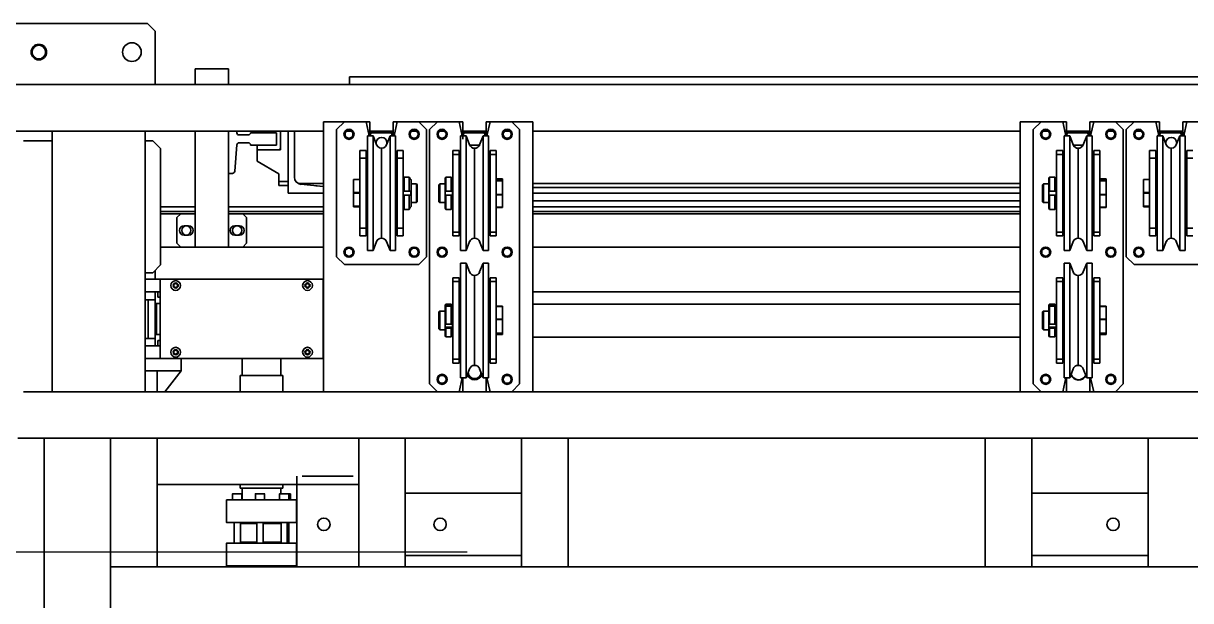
# Model space of a CAD drawing. Header units: millimetres. Extents: x 2509 to 128734, y 2492 to 91667.
# Drawn here: x 71930 to 73436, y 56944 to 57688 of the extents above; entities that cross this region are included whole.
import ezdxf

# ---------------------------------------------------------------- set-up
doc = ezdxf.new("R2010")
doc.units = ezdxf.units.MM
doc.linetypes.add('CENTER', pattern=[50.8, 31.75, -6.35, 6.35, -6.35])
for name, color, linetype in [('7标注层', 4, 'Continuous'), ('SSH_搬运系统', 7, 'Continuous'), ('SSH_货架系统', 7, 'Continuous')]:
    doc.layers.add(name, color=color, linetype=linetype)

# ---------------------------------------------------------------- blocks, each defined once
blk = doc.blocks.new('SSH-提升机')
at = {"layer": 'SSH_搬运系统', "lineweight": 35}
for p, q in [((775734.8, 266277.2), (775734.8, 265987.2)), ((775813.8, 264144.2), (775813.8, 266207.2)), ((775813.8, 264144.2), (775813.8, 266207.2)), ((775873.8, 266207.2), (775873.8, 265760.2)), ((775873.8, 266147.2), (775873.8, 266110.2)), ((775886.3, 266110.2), (775886.3, 266147.2)), ((776209.8, 266110.2), (776209.8, 266147.2)), ((776269.8, 266154.2), (776269.8, 264204.2)), ((776269.8, 266147.2), (776269.8, 264204.2)), ((777863.7, 266120.2), (776269.8, 266120.2)), ((776269.8, 266120.2), (777863.7, 266120.2)), ((775873.8, 266110.2), (776209.8, 266110.2)), ((775873.8, 266101.8), (775873.8, 266110.2)), ((775873.8, 266110.2), (776209.8, 266110.2)), ((775873.8, 266101.8), (775873.8, 265998.6)), ((776209.8, 266110.2), (776209.8, 266101.8)), ((776209.8, 266101.8), (776209.8, 265998.6)), ((776269.8, 266034.7), (776435.8, 266034.7)), ((776495.8, 266034.7), (776435.8, 266034.7)), ((776435.8, 266034.7), (776435.8, 264316.7)), ((775873.8, 265990.2), (775873.8, 265998.6)), ((776209.8, 265998.6), (776209.8, 265990.2)), ((775744.8, 265977.2), (775734.8, 265987.2)), ((775813.8, 265977.2), (775744.8, 265977.2)), ((776209.8, 265990.2), (775873.8, 265990.2)), ((776209.8, 265990.2), (775873.8, 265990.2)), ((775873.8, 265990.2), (775873.8, 265760.2)), ((775886.3, 265980.2), (775886.3, 265990.2)), ((775886.3, 265980.2), (775896.3, 265970.2)), ((776046.3, 265970.2), (776056.3, 265980.2)), ((776064.8, 265977.2), (776053.3, 265977.2)), ((776056.3, 265980.2), (776056.3, 265990.2)), ((776064.8, 265990.2), (776064.8, 265970.7)), ((776080.8, 265990.2), (776080.8, 265970.7)), ((776091.3, 265977.2), (776080.8, 265977.2)), ((776091.3, 265986.2), (776091.3, 265990.2)), ((776091.3, 265986.2), (776091.3, 265977.2)), ((776141.3, 265986.2), (776091.3, 265986.2)), ((776091.3, 265977.2), (776141.3, 265977.2)), ((776095.8, 265975.4), (776095.8, 265976.9)), ((776095.8, 265976.9), (776135.8, 265976.9)), ((776095.8, 265975.4), (776095.8, 265976.9)), ((776095.8, 265976.9), (776135.8, 265976.9)), ((776135.8, 265975.4), (776135.8, 265976.9)), ((776135.8, 265975.4), (776135.8, 265976.9)), ((776141.3, 265986.2), (776141.3, 265990.2)), ((776141.3, 265986.2), (776141.3, 265977.2)), ((776150.8, 265977.2), (776141.3, 265977.2)), ((776150.8, 265970.7), (776150.8, 265990.2)), ((776166.8, 265990.2), (776166.8, 265970.7)), ((776182.8, 265990.2), (776182.8, 265943.7)), ((776209.8, 265760.2), (776209.8, 265990.2)), ((776046.3, 265970.2), (775896.3, 265970.2)), ((775971.3, 265925.7), (775971.3, 265970.2)), ((775977.3, 265925.7), (775977.3, 265970.2)), ((775980.3, 265970.2), (775980.3, 265944.2)), ((776023.3, 265970.2), (776023.3, 265944.2)), ((776064.8, 265760.7), (776064.8, 265970.7)), ((776064.8, 265970.7), (776166.8, 265970.7)), ((776087.8, 265973.7), (776080.8, 265973.7)), ((776087.8, 265973.7), (776087.8, 265970.7)), ((776135.8, 265975.4), (776095.8, 265975.4)), ((776135.8, 265975.4), (776095.8, 265975.4)), ((776095.8, 265975.4), (776095.8, 265970.7)), ((776095.8, 265975.4), (776095.8, 265970.7)), ((776135.8, 265975.4), (776135.8, 265970.7)), ((776135.8, 265975.4), (776135.8, 265970.7)), ((776150.8, 265973.7), (776143.8, 265973.7)), ((776143.8, 265970.7), (776143.8, 265973.7)), ((776166.8, 265970.7), (776166.8, 265760.7)), ((776209.8, 265974.7), (776182.8, 265974.7)), ((776209.8, 265974.7), (776182.8, 265974.7)), ((776182.8, 265943.7), (776209.8, 265964.6)), ((776435.8, 265974.7), (776269.8, 265974.7)), ((776269.8, 265974.7), (776279.8, 265974.7)), ((776279.8, 265974.7), (776318.8, 265974.7)), ((776318.8, 265974.7), (776329.3, 265974.7)), ((776329.3, 265974.7), (776329.3, 265714.7)), ((776329.3, 265974.7), (776329.3, 265794.7)), ((776435.8, 265974.7), (776329.3, 265974.7)), ((775985.3, 265949.2), (775980.3, 265944.2)), ((775985.3, 265949.2), (776018.3, 265949.2)), ((776023.3, 265944.2), (776018.3, 265949.2)), ((775980.3, 265925.7), (775980.3, 265944.2)), ((775995.8, 265934), (775995.8, 265940)), ((776007.8, 265940), (776007.8, 265934)), ((776023.3, 265944.2), (776023.3, 265925.7)), ((776166.8, 265943.7), (776182.8, 265943.7)), ((775813.8, 265925.7), (775793.3, 265925.7)), ((775793.3, 265882.7), (775793.3, 265925.7)), ((776023.3, 265925.7), (775873.8, 265925.7)), ((776023.3, 265882.7), (776023.3, 265925.7)), ((775813.8, 265882.7), (775793.3, 265882.7)), ((775928.2, 265882.7), (775873.8, 265882.7)), ((775873.8, 265872.1), (775876, 265871.9)), ((775891.5, 265871.9), (775925.5, 265874.6)), ((776023.3, 265882.7), (775928.2, 265882.7)), ((775928.2, 265877.6), (775928.2, 265882.7)), ((775971.3, 265760.2), (775971.3, 265882.7)), ((775977.3, 265760.2), (775977.3, 265882.7)), ((775980.3, 265864.2), (775980.3, 265882.7)), ((775995.8, 265868.5), (775995.8, 265874.5)), ((776007.8, 265874.5), (776007.8, 265868.5)), ((776023.3, 265882.7), (776023.3, 265864.2)), ((776341.3, 265868.7), (776341.3, 265877.1)), ((776349.1, 265877.3), (776341.5, 265877.3)), ((776349.3, 265884.8), (776349.3, 265864.5)), ((776378.3, 265885.1), (776349.6, 265885.1)), ((776378.6, 265864.5), (776378.6, 265884.8)), ((776404.9, 265875.3), (776378.6, 265875.3)), ((776404.9, 265884.8), (776404.9, 265864.5)), ((776434, 265885.1), (776405.2, 265885.1)), ((776434.3, 265864.5), (776434.3, 265884.8)), ((775878.7, 265856.1), (775876.7, 265854.1)), ((775878.7, 265868.9), (775878.7, 265856.1)), ((775888.7, 265856.1), (775888.7, 265868.9)), ((775890.7, 265854.1), (775888.7, 265856.1)), ((775980.3, 265864.2), (775985.3, 265859.2)), ((775980.3, 265864.2), (775980.3, 265760.2)), ((776018.3, 265859.2), (775985.3, 265859.2)), ((776018.3, 265859.2), (776023.3, 265864.2)), ((776023.3, 265864.2), (776023.3, 265760.2)), ((776187.8, 265865.1), (776166.8, 265865.1)), ((776209.8, 265867.6), (776188.8, 265867.6)), ((776188.8, 265812.6), (776188.8, 265867.6)), ((776334.3, 265867.6), (776329.3, 265867.6)), ((776334.3, 265812.6), (776334.3, 265867.6)), ((776349.3, 265865.1), (776335.3, 265865.1)), ((776341.3, 265868.7), (776341.3, 265865.5)), ((776341.3, 265865.1), (776341.3, 265865.5)), ((776341.5, 265865.3), (776349.1, 265865.3)), ((776349.3, 265795.4), (776349.3, 265864.5)), ((776378.6, 265867.3), (776404.9, 265867.3)), ((776378.6, 265864.5), (776378.6, 265795.4)), ((776379.9, 265867.3), (776379.9, 265855.7)), ((776403.6, 265867.3), (776403.6, 265855.7)), ((776404.9, 265795.4), (776404.9, 265864.5)), ((776435.8, 265865.1), (776434.3, 265865.1)), ((776434.3, 265864.5), (776434.3, 265795.4)), ((775875.8, 265845.7), (775873.8, 265845.7)), ((775876.7, 265854.1), (775875.8, 265854.1)), ((775875.8, 265854.1), (775875.8, 265820.7)), ((775891.7, 265854.1), (775890.7, 265854.1)), ((775891.7, 265820.7), (775891.7, 265854.1)), ((775897.7, 265845.7), (775891.7, 265845.7)), ((775897.7, 265817.7), (775897.7, 265845.7)), ((775912.6, 265845.7), (775897.7, 265845.7)), ((775897.7, 265845.7), (775897.7, 265815.7)), ((775912.6, 265845.7), (775928.8, 265817.7)), ((776341.3, 265836.2), (776341.3, 265847.8)), ((776349.1, 265848), (776341.5, 265848)), ((776404.9, 265846), (776378.6, 265846)), ((776379.9, 265846), (776379.9, 265855.7)), ((776403.6, 265846), (776403.6, 265855.7)), ((776341.3, 265836.2), (776341.3, 265836.2)), ((776341.5, 265836), (776349.1, 265836)), ((776378.6, 265838), (776404.9, 265838)), ((776379.9, 265814.8), (776379.9, 265838)), ((776403.6, 265814.8), (776403.6, 265838)), ((775873.8, 265815.7), (775895.7, 265815.7)), ((775897.7, 265815.7), (775873.8, 265815.7)), ((775875.8, 265820.7), (775891.7, 265820.7)), ((775895.7, 265815.7), (775897.7, 265817.7)), ((775928.8, 265817.7), (775938.8, 265817.7)), ((775938.8, 265817.7), (775943.8, 265817.7)), ((775938.8, 265805.7), (775938.8, 265817.7)), ((775943.8, 265817.7), (775943.8, 265805.7)), ((776166.8, 265815.1), (776187.8, 265815.1)), ((776188.8, 265812.6), (776209.8, 265812.6)), ((776329.3, 265812.6), (776334.3, 265812.6)), ((776335.3, 265815.1), (776341.3, 265815.1)), ((776341.3, 265816.6), (776341.3, 265813.9)), ((776341.3, 265805), (776341.3, 265813.9)), ((776349.1, 265816.8), (776341.5, 265816.8)), ((776404.9, 265814.8), (776378.6, 265814.8)), ((776434.3, 265815.1), (776435.8, 265815.1)), ((775938.8, 265805.7), (775873.8, 265805.7)), ((775873.8, 265805.7), (775953.8, 265805.7)), ((775932.9, 265797.7), (775873.8, 265797.7)), ((775953.8, 265805.7), (775953.8, 265760.2)), ((776341.3, 265805), (776341.3, 265803)), ((776341.5, 265804.8), (776349.1, 265804.8)), ((776341.5, 265802.8), (776349.1, 265802.8)), ((776378.6, 265806.8), (776404.9, 265806.8)), ((776378.6, 265804.8), (776404.9, 265804.8)), ((775941.4, 265792.3), (775941.4, 265760.2)), ((775945.2, 265760.2), (775942.3, 265789.2)), ((776318.8, 265794.7), (776435.8, 265794.7)), ((776318.8, 265794.7), (776435.8, 265794.7)), ((776318.8, 265787.7), (776318.8, 265721.7)), ((776349.6, 265795.1), (776378.3, 265795.1)), ((776405.2, 265795.1), (776434, 265795.1)), ((775945.2, 265760.2), (775944.2, 265769.8)), ((776209.8, 265760.2), (775861.8, 265760.2)), ((775861.8, 265760.2), (775861.8, 265733.2)), ((776166.8, 265760.7), (776064.8, 265760.7)), ((776064.8, 265760.2), (776064.8, 265760.7)), ((776080.8, 265760.7), (776080.8, 265760.2)), ((776209.8, 265613.2), (776209.8, 265760.2)), ((775871.8, 265743.2), (775861.8, 265733.2)), ((776035.8, 265743.2), (775871.8, 265743.2)), ((776045.8, 265733.2), (776035.8, 265743.2)), ((775813.8, 265726.7), (775803.8, 265726.7)), ((775803.8, 265726.7), (775803.8, 264626.7)), ((775861.8, 265733.2), (775861.8, 265705.2)), ((775873.8, 265724), (775873.8, 265730.5)), ((775873.8, 265730.4), (775873.8, 265724)), ((775936, 265721.2), (775936.3, 265721.2)), ((775936, 265713.2), (775936, 265721.2)), ((775952.8, 265721.2), (775936.3, 265721.2)), ((775936.3, 265721.2), (775936.3, 265713.2)), ((775952.8, 265721.2), (775953.6, 265721.2)), ((775952.8, 265713.2), (775952.8, 265721.2)), ((775970.6, 265721.2), (775953.6, 265721.2)), ((775953.6, 265721.2), (775953.6, 265713.2)), ((775970.6, 265721.2), (775971, 265721.2)), ((775970.6, 265713.2), (775970.6, 265721.2)), ((775971.5, 265721.2), (775971, 265721.2)), ((775971, 265721.2), (775971, 265713.2)), ((775971.5, 265713.2), (775971.5, 265721.2)), ((776045.8, 265637.2), (776045.8, 265733.2)), ((775908.8, 265713.2), (775898.8, 265713.2)), ((775898.8, 265705.2), (775898.8, 265713.2)), ((775998.8, 265713.2), (775908.8, 265713.2)), ((775908.8, 265713.2), (775908.8, 265705.2)), ((776008.8, 265713.2), (775998.8, 265713.2)), ((775998.8, 265713.2), (775998.8, 265705.2)), ((776008.8, 265705.2), (776008.8, 265713.2)), ((776269.8, 265714.7), (776435.8, 265714.7)), ((776279.8, 265714.7), (776269.8, 265714.7)), ((776279.8, 265714.7), (776318.8, 265714.7)), ((776435.8, 265714.7), (776318.8, 265714.7)), ((776329.3, 265714.7), (776318.8, 265714.7)), ((776318.8, 265714.7), (776435.8, 265714.7)), ((775861.8, 265705.2), (775879.8, 265701.3)), ((775861.8, 265705.2), (775861.8, 265700.2)), ((775879.8, 265700.2), (775861.8, 265700.2)), ((775873.8, 265700.2), (775873.8, 265670.2)), ((775873.8, 265700.2), (775873.8, 265670.2)), ((775875.8, 265700.2), (775875.8, 265698.4)), ((775875.8, 265673), (775875.8, 265698.4)), ((775879.8, 265703.2), (775879.8, 265696.2)), ((776027.8, 265703.2), (775879.8, 265703.2)), ((775879.8, 265696.2), (775891.3, 265691.7)), ((775879.8, 265696.2), (776027.8, 265696.2)), ((775908.8, 265705.2), (775898.8, 265705.2)), ((775998.8, 265705.2), (775908.8, 265705.2)), ((775938.8, 265705.2), (775938.8, 265703.2)), ((776008.8, 265705.2), (775998.8, 265705.2)), ((776016.2, 265691.7), (776027.8, 265696.2)), ((776027.8, 265696.2), (776027.8, 265703.2)), ((775891.3, 265678.7), (775879.8, 265674.2)), ((775895.9, 265685.2), (776011.4, 265685.2)), ((776027.8, 265674.2), (776016.2, 265678.7)), ((775861.8, 265670.2), (775879.8, 265670.2)), ((775861.8, 265670.2), (775861.8, 265665.2)), ((775879.8, 265669.1), (775861.8, 265665.2)), ((775861.8, 265665.2), (775861.8, 265637.2)), ((775875.8, 265673), (775875.8, 265670.2)), ((775879.8, 265674.2), (775879.8, 265667.2)), ((776027.8, 265674.2), (775879.8, 265674.2)), ((775879.8, 265667.2), (776027.8, 265667.2)), ((775908.8, 265665.2), (775898.8, 265665.2)), ((775898.8, 265657.2), (775898.8, 265665.2)), ((775998.8, 265665.2), (775908.8, 265665.2)), ((775908.8, 265665.2), (775908.8, 265657.2)), ((775938.8, 265667.2), (775938.8, 265666.2)), ((775938.8, 265666.2), (775939.8, 265665.2)), ((775967.8, 265665.2), (775968.8, 265666.2)), ((775968.8, 265666.2), (775968.8, 265667.2)), ((775998.8, 265665.2), (775998.8, 265657.2)), ((776008.8, 265665.2), (775998.8, 265665.2)), ((776008.8, 265657.2), (776008.8, 265665.2)), ((776027.8, 265667.2), (776027.8, 265674.2)), ((775873.8, 265640), (775873.8, 265646.5)), ((775873.8, 265646.4), (775873.8, 265640)), ((775908.8, 265657.2), (775898.8, 265657.2)), ((775998.8, 265657.2), (775908.8, 265657.2)), ((775932.9, 265656.2), (775951.1, 265656.2)), ((775932.9, 265656.2), (775932.9, 265649.5)), ((775951.1, 265649.5), (775932.9, 265649.5)), ((775936, 265647.8), (775936, 265647.6)), ((775936, 265647.6), (775936.8, 265647.2)), ((775936.8, 265647.2), (775970.8, 265647.2)), ((775941.8, 265647.2), (775941.8, 265640.2)), ((775951.1, 265657.2), (775951.1, 265656.2)), ((775951.1, 265649.5), (775951.1, 265656.2)), ((775951.1, 265649.5), (775951.1, 265647.8)), ((775956.4, 265657.2), (775956.4, 265656.2)), ((775956.4, 265656.2), (775974.6, 265656.2)), ((775956.4, 265656.2), (775956.4, 265649.5)), ((775974.6, 265649.5), (775956.4, 265649.5)), ((775956.4, 265649.5), (775956.4, 265647.8)), ((775965.8, 265640.2), (775965.8, 265647.2)), ((775970.8, 265647.2), (775971.5, 265647.6)), ((775971.5, 265647.6), (775971.5, 265647.8)), ((775974.6, 265649.5), (775974.6, 265656.2)), ((776008.8, 265657.2), (775998.8, 265657.2)), ((776435.8, 265654.7), (776269.8, 265654.7)), ((776340.8, 265654.7), (776269.8, 265654.7)), ((776340.8, 265654.7), (776347.8, 265654.7)), ((776340.8, 265654.7), (776340.8, 265504.7)), ((776413.8, 265654.7), (776347.8, 265654.7)), ((776420.8, 265654.7), (776413.8, 265654.7)), ((776420.8, 265654.7), (776420.8, 265504.7)), ((776435.8, 265654.7), (776420.8, 265654.7)), ((776420.8, 265654.7), (776420.8, 265504.7)), ((775861.8, 265637.2), (775871.8, 265627.2)), ((775861.8, 265637.2), (775861.8, 265613.2)), ((775941.8, 265640.2), (775942.8, 265639.2)), ((775943.2, 265640.2), (775941.8, 265640.2)), ((775942.8, 265639.2), (775964.8, 265639.2)), ((775965.8, 265640.2), (775943.2, 265640.2)), ((775964.8, 265639.2), (775965.8, 265640.2)), ((776035.8, 265627.2), (776045.8, 265637.2)), ((775861.8, 265613.2), (775871.8, 265623.2)), ((775871.8, 265627.2), (776035.8, 265627.2)), ((775871.8, 265623.2), (776199.8, 265623.2)), ((776199.8, 265623.2), (776209.8, 265613.2)), ((775861.8, 265585.2), (775861.8, 265613.2)), ((775873.8, 265604), (775873.8, 265610.5)), ((775873.8, 265610.4), (775873.8, 265604)), ((775932.9, 265602.2), (775932.9, 265595.5)), ((775932.9, 265602.2), (775951.1, 265602.2)), ((775933.9, 265603.2), (775951.1, 265603.2)), ((775942.8, 265611.2), (775941.8, 265610.2)), ((775941.8, 265610.2), (775941.8, 265603.2)), ((775941.8, 265610.2), (775964.7, 265610.2)), ((775964.8, 265611.2), (775942.8, 265611.2)), ((775951.1, 265603.2), (775956.4, 265603.2)), ((775951.1, 265603.2), (775951.1, 265602.2)), ((775951.1, 265595.5), (775951.1, 265602.2)), ((775956.4, 265603.2), (775973.6, 265603.2)), ((775956.4, 265603.2), (775956.4, 265602.2)), ((775956.4, 265602.2), (775956.4, 265595.5)), ((775956.4, 265602.2), (775974.6, 265602.2)), ((775964.7, 265610.2), (775965.8, 265610.2)), ((775965.8, 265610.2), (775964.8, 265611.2)), ((775965.8, 265603.2), (775965.8, 265610.2)), ((775974.6, 265595.5), (775974.6, 265602.2)), ((776097.8, 265603.2), (776096.8, 265602.2)), ((776096.8, 265602.2), (776096.8, 265595.5)), ((776097.4, 265602.2), (776096.8, 265602.2)), ((776097.4, 265595.5), (776097.4, 265602.2)), ((776098.3, 265603.2), (776097.8, 265603.2)), ((776098.3, 265603.2), (776100.2, 265603.2)), ((776099.3, 265602.2), (776122.8, 265602.2)), ((776099.3, 265602.2), (776099.3, 265595.5)), ((776100.2, 265603.2), (776122.4, 265603.2)), ((776106.8, 265611.2), (776105.8, 265610.2)), ((776105.8, 265610.2), (776105.8, 265603.2)), ((776129.8, 265610.2), (776105.8, 265610.2)), ((776106.8, 265611.2), (776117, 265611.2)), ((776117, 265611.2), (776128.8, 265611.2)), ((776122.4, 265603.2), (776126.6, 265603.2)), ((776122.8, 265595.5), (776122.8, 265602.2)), ((776126.6, 265603.2), (776127.4, 265603.2)), ((776126.6, 265593.8), (776126.6, 265603.2)), ((776127.4, 265603.2), (776137.8, 265603.2)), ((776127.7, 265602.2), (776127.7, 265595.5)), ((776127.7, 265602.2), (776138.8, 265602.2)), ((776129.8, 265610.2), (776128.8, 265611.2)), ((776129.8, 265603.2), (776129.8, 265610.2)), ((776138.8, 265602.2), (776137.8, 265603.2)), ((776138.8, 265595.5), (776138.8, 265602.2)), ((776209.8, 265613.2), (776209.8, 265585.2)), ((775861.8, 265585.2), (775861.8, 265580.2)), ((775861.8, 265585.2), (775879.8, 265581.2)), ((775903.8, 265593.2), (775898.8, 265593.2)), ((775898.8, 265585.2), (775898.8, 265593.2)), ((775903.8, 265585.2), (775898.8, 265585.2)), ((776003.8, 265593.2), (775903.8, 265593.2)), ((775903.8, 265593.2), (775903.8, 265585.2)), ((776003.8, 265585.2), (775903.8, 265585.2)), ((775951.1, 265595.5), (775932.9, 265595.5)), ((775936, 265593.8), (775936, 265593.6)), ((775936, 265593.6), (775936.8, 265593.2)), ((775939.8, 265585.2), (775938.8, 265584.2)), ((775951.1, 265595.5), (775951.1, 265593.8)), ((775974.6, 265595.5), (775956.4, 265595.5)), ((775956.4, 265595.5), (775956.4, 265593.8)), ((775968.8, 265584.2), (775967.8, 265585.2)), ((775970.8, 265593.2), (775971.5, 265593.6)), ((775971.5, 265593.6), (775971.5, 265593.8)), ((776003.8, 265585.2), (776003.8, 265593.2)), ((776008.8, 265593.2), (776003.8, 265593.2)), ((776008.8, 265585.2), (776003.8, 265585.2)), ((776008.8, 265585.2), (776008.8, 265593.2)), ((776067.8, 265593.2), (776062.8, 265593.2)), ((776062.8, 265585.2), (776062.8, 265593.2)), ((776067.8, 265585.2), (776062.8, 265585.2)), ((776167.8, 265593.2), (776067.8, 265593.2)), ((776067.8, 265593.2), (776067.8, 265585.2)), ((776167.8, 265585.2), (776067.8, 265585.2)), ((776096.8, 265595.5), (776100.8, 265593.2)), ((776096.8, 265595.5), (776097.4, 265595.5)), ((776122.8, 265595.5), (776099.3, 265595.5)), ((776100.3, 265593.8), (776100.3, 265594.9)), ((776103.8, 265585.2), (776102.8, 265584.2)), ((776138.8, 265595.5), (776127.7, 265595.5)), ((776132.8, 265584.2), (776131.8, 265585.2)), ((776134.8, 265593.2), (776138.8, 265595.5)), ((776172.8, 265593.2), (776167.8, 265593.2)), ((776167.8, 265585.2), (776167.8, 265593.2)), ((776172.8, 265585.2), (776167.8, 265585.2)), ((776172.8, 265585.2), (776172.8, 265593.2)), ((776209.8, 265585.2), (776191.8, 265581.2)), ((776209.8, 265580.2), (776209.8, 265585.2)), ((775883.9, 265580.2), (775861.8, 265580.2)), ((775873.8, 265580.2), (775873.8, 265550.2)), ((775873.8, 265580.2), (775873.8, 265550.2)), ((775875.8, 265580.2), (775875.8, 265578.4)), ((775875.8, 265553), (775875.8, 265578.4)), ((775879.8, 265583.2), (775879.8, 265576.2)), ((775879.8, 265583.2), (775999.2, 265583.2)), ((775879.8, 265576.2), (775891.3, 265571.7)), ((775999.2, 265576.2), (775879.8, 265576.2)), ((775891.8, 265571.5), (775891.8, 265558.9)), ((775968.8, 265584.2), (775938.8, 265584.2)), ((775968.8, 265583.2), (775968.8, 265584.2)), ((775983.7, 265583.2), (775983.8, 265583.2)), ((775999.2, 265583.2), (776027.8, 265583.2)), ((776027.8, 265576.2), (775999.2, 265576.2)), ((776016.2, 265571.7), (776027.8, 265576.2)), ((776027.8, 265576.2), (776027.8, 265583.2)), ((776043.8, 265583.2), (776043.8, 265576.2)), ((776043.8, 265583.2), (776180.8, 265583.2)), ((776043.8, 265576.2), (776055.3, 265571.7)), ((776180.8, 265576.2), (776043.8, 265576.2)), ((776102.8, 265584.2), (776102.8, 265583.2)), ((776102.8, 265584.2), (776116.7, 265584.2)), ((776116.7, 265584.2), (776132.8, 265584.2)), ((776132.8, 265583.2), (776132.8, 265584.2)), ((776180.2, 265571.7), (776191.8, 265576.2)), ((776180.8, 265583.2), (776191.8, 265583.2)), ((776191.8, 265576.2), (776180.8, 265576.2)), ((776191.8, 265576.2), (776191.8, 265583.2)), ((776209.8, 265580.2), (776191.8, 265580.2)), ((776209.8, 265550.2), (776209.8, 265580.2)), ((775891.3, 265558.7), (775879.8, 265554.2)), ((775896.1, 265565.2), (775895.8, 265565.2)), ((776011.4, 265565.2), (775896.1, 265565.2)), ((776027.8, 265554.2), (776016.2, 265558.7)), ((776055.3, 265558.7), (776043.8, 265554.2)), ((776060.1, 265565.2), (776059.8, 265565.2)), ((776175.4, 265565.2), (776060.1, 265565.2)), ((776191.8, 265554.2), (776180.2, 265558.7)), ((775861.8, 265550.2), (775879.8, 265550.2)), ((775861.8, 265550.2), (775861.8, 265545.2)), ((775879.8, 265549.3), (775861.8, 265545.2)), ((775861.8, 265517.2), (775861.8, 265545.2)), ((775875.8, 265553), (775875.8, 265550.2)), ((775879.8, 265554.2), (775879.8, 265547.2)), ((775879.8, 265554.2), (775999.2, 265554.2)), ((775999.2, 265547.2), (775879.8, 265547.2)), ((775903.8, 265545.2), (775898.8, 265545.2)), ((775898.8, 265545.2), (775898.8, 265537.2)), ((776003.8, 265545.2), (775903.8, 265545.2)), ((775903.8, 265537.2), (775903.8, 265545.2)), ((775938.8, 265547.2), (775938.8, 265545.2)), ((775968.8, 265545.2), (775968.8, 265547.2)), ((775999.2, 265554.2), (776027.8, 265554.2)), ((776027.8, 265547.2), (775999.2, 265547.2)), ((776008.8, 265545.2), (776003.8, 265545.2)), ((776003.8, 265537.2), (776003.8, 265545.2)), ((776008.8, 265537.2), (776008.8, 265545.2)), ((776027.8, 265547.2), (776027.8, 265554.2)), ((776043.8, 265554.2), (776043.8, 265547.2)), ((776043.8, 265554.2), (776180.8, 265554.2)), ((776180.8, 265547.2), (776043.8, 265547.2)), ((776067.8, 265545.2), (776062.8, 265545.2)), ((776062.8, 265537.2), (776062.8, 265545.2)), ((776167.8, 265545.2), (776067.8, 265545.2)), ((776067.8, 265545.2), (776067.8, 265537.2)), ((776102.8, 265547.2), (776102.8, 265545.2)), ((776132.8, 265545.2), (776132.8, 265547.2)), ((776172.8, 265545.2), (776167.8, 265545.2)), ((776167.8, 265537.2), (776167.8, 265545.2)), ((776172.8, 265545.2), (776172.8, 265537.2)), ((776180.8, 265554.2), (776191.8, 265554.2)), ((776191.8, 265547.2), (776180.8, 265547.2)), ((776191.8, 265547.2), (776191.8, 265554.2)), ((776191.8, 265550.2), (776209.8, 265550.2)), ((776191.8, 265549.3), (776209.8, 265545.2)), ((776209.8, 265545.2), (776209.8, 265550.2)), ((776209.8, 265545.2), (776209.8, 265517.2)), ((775873.8, 265526.5), (775873.8, 265519.9)), ((775873.8, 265526.5), (775873.8, 265520)), ((775903.8, 265537.2), (775898.8, 265537.2)), ((776003.8, 265537.2), (775903.8, 265537.2)), ((775935.4, 265537.2), (775935.4, 265529.2)), ((775935.4, 265529.2), (775937.2, 265529.2)), ((775937.2, 265529.2), (775937.2, 265537.2)), ((775937.7, 265529.2), (775937.2, 265529.2)), ((775937.7, 265537.2), (775937.7, 265529.2)), ((775937.7, 265529.2), (775955.3, 265529.2)), ((775955.3, 265529.2), (775955.3, 265537.2)), ((775956, 265529.2), (775955.3, 265529.2)), ((775956, 265537.2), (775956, 265529.2)), ((775956, 265529.2), (775971.8, 265529.2)), ((775971.8, 265529.2), (775971.8, 265537.2)), ((775972.1, 265529.2), (775971.8, 265529.2)), ((775972.1, 265537.2), (775972.1, 265529.2)), ((776008.8, 265537.2), (776003.8, 265537.2)), ((776067.8, 265537.2), (776062.8, 265537.2)), ((776167.8, 265537.2), (776067.8, 265537.2)), ((776099.6, 265529.2), (776099.6, 265537.2)), ((776100, 265529.2), (776099.6, 265529.2)), ((776100, 265537.2), (776100, 265529.2)), ((776100, 265529.2), (776116, 265529.2)), ((776116, 265529.2), (776116, 265537.2)), ((776116.8, 265529.2), (776116, 265529.2)), ((776116.8, 265537.2), (776116.8, 265529.2)), ((776116.8, 265529.2), (776134.2, 265529.2)), ((776134.2, 265529.2), (776134.2, 265537.2)), ((776134.6, 265529.2), (776134.2, 265529.2)), ((776134.6, 265537.2), (776134.6, 265529.2)), ((776134.6, 265529.2), (776135.9, 265529.2)), ((776135.9, 265529.2), (776135.9, 265537.2)), ((776172.8, 265537.2), (776167.8, 265537.2)), ((775861.8, 265517.2), (775861.8, 265490.2)), ((775871.8, 265507.2), (775861.8, 265517.2)), ((776209.8, 265517.2), (776199.8, 265507.2)), ((776209.8, 265490.2), (776209.8, 265517.2)), ((776199.8, 265507.2), (775871.8, 265507.2)), ((776269.8, 265504.7), (776435.8, 265504.7)), ((776269.8, 265504.7), (776340.8, 265504.7)), ((776340.8, 265504.7), (776347.8, 265504.7)), ((776347.8, 265504.7), (776413.8, 265504.7)), ((776420.8, 265504.7), (776413.8, 265504.7)), ((776420.8, 265504.7), (776435.8, 265504.7)), ((775861.8, 265490.2), (776209.8, 265490.2)), ((775873.8, 265490.2), (775873.8, 264861.7)), ((775873.8, 265490.2), (775873.8, 264861.7)), ((775941.4, 265490.2), (775941.4, 264861.7)), ((775946.6, 265490.2), (775946.6, 264861.7)), ((775953.8, 264861.7), (775953.8, 265490.2)), ((775963.8, 264861.7), (775963.8, 265490.2)), ((775971.3, 264861.7), (775971.3, 265490.2)), ((775977.3, 264861.7), (775977.3, 265490.2)), ((775980.3, 265490.2), (775980.3, 264861.7)), ((776023.3, 265490.2), (776023.3, 264861.7)), ((776080.8, 265490.2), (776080.8, 264861.7)), ((776096.8, 264861.7), (776096.8, 265490.2)), ((776139.3, 264861.7), (776139.3, 265490.2)), ((776139.3, 264861.7), (776139.3, 265490.2)), ((776209.8, 264861.7), (776209.8, 265490.2)), ((776435.8, 265444.7), (776269.8, 265444.7)), ((776269.8, 264906.7), (776435.8, 264906.7)), ((776269.8, 264906.7), (776435.8, 264906.7)), ((776209.8, 264861.7), (775861.8, 264861.7)), ((775861.8, 264861.7), (775861.8, 264834.7)), ((776209.8, 264834.7), (776209.8, 264861.7)), ((775861.8, 264834.7), (775871.8, 264844.7)), ((775861.8, 264806.7), (775861.8, 264834.7)), ((775871.8, 264844.7), (776199.8, 264844.7)), ((775942.8, 264832.7), (775941.8, 264831.7)), ((775964.8, 264832.7), (775942.8, 264832.7)), ((775965.8, 264831.7), (775964.8, 264832.7)), ((776106.8, 264832.7), (776105.8, 264831.7)), ((776106.8, 264832.7), (776117, 264832.7)), ((776117, 264832.7), (776128.8, 264832.7)), ((776129.8, 264831.7), (776128.8, 264832.7)), ((776199.8, 264844.7), (776209.8, 264834.7)), ((776209.8, 264834.7), (776209.8, 264806.7)), ((776340.8, 264846.7), (776269.8, 264846.7)), ((776340.8, 264846.7), (776347.8, 264846.7)), ((776340.8, 264696.7), (776340.8, 264846.7)), ((776413.8, 264846.7), (776347.8, 264846.7)), ((776420.8, 264846.7), (776413.8, 264846.7)), ((776435.8, 264846.7), (776420.8, 264846.7)), ((776420.8, 264696.7), (776420.8, 264846.7)), ((775873.8, 264832), (775873.8, 264825.5)), ((775873.8, 264825.5), (775873.8, 264832)), ((775932.9, 264823.7), (775932.9, 264817)), ((775932.9, 264823.7), (775951.1, 264823.7)), ((775933.9, 264824.7), (775951.1, 264824.7)), ((775941.8, 264831.7), (775941.8, 264824.7)), ((775941.8, 264831.7), (775964.7, 264831.7)), ((775951.1, 264824.7), (775956.4, 264824.7)), ((775951.1, 264824.7), (775951.1, 264823.7)), ((775951.1, 264817), (775951.1, 264823.7)), ((775956.4, 264824.7), (775973.6, 264824.7)), ((775956.4, 264824.7), (775956.4, 264823.7)), ((775956.4, 264823.7), (775956.4, 264817)), ((775956.4, 264823.7), (775974.6, 264823.7)), ((775964.7, 264831.7), (775965.8, 264831.7)), ((775965.8, 264824.7), (775965.8, 264831.7)), ((775974.6, 264817), (775974.6, 264823.7)), ((776097.8, 264824.7), (776096.8, 264823.7)), ((776096.8, 264823.7), (776096.8, 264817)), ((776097.4, 264823.7), (776096.8, 264823.7)), ((776097.4, 264817), (776097.4, 264823.7)), ((776098.3, 264824.7), (776097.8, 264824.7)), ((776098.3, 264824.7), (776100.2, 264824.7)), ((776099.3, 264823.7), (776122.8, 264823.7)), ((776099.3, 264823.7), (776099.3, 264817)), ((776100.2, 264824.7), (776122.4, 264824.7)), ((776105.8, 264831.7), (776105.8, 264824.7)), ((776129.8, 264831.7), (776105.8, 264831.7)), ((776122.4, 264824.7), (776126.6, 264824.7)), ((776122.8, 264817), (776122.8, 264823.7)), ((776126.6, 264824.7), (776127.4, 264824.7)), ((776126.6, 264815.3), (776126.6, 264824.7)), ((776127.4, 264824.7), (776137.8, 264824.7)), ((776127.7, 264823.7), (776138.8, 264823.7)), ((776127.7, 264823.7), (776127.7, 264817)), ((776129.8, 264824.7), (776129.8, 264831.7)), ((776138.8, 264823.7), (776137.8, 264824.7)), ((776138.8, 264817), (776138.8, 264823.7)), ((775861.8, 264806.7), (775879.8, 264802.7)), ((775861.8, 264806.7), (775861.8, 264801.7)), ((775879.8, 264804.7), (775879.8, 264797.7)), ((775879.8, 264804.7), (775999.2, 264804.7)), ((775903.8, 264814.7), (775898.8, 264814.7)), ((775898.8, 264806.7), (775898.8, 264814.7)), ((775903.8, 264806.7), (775898.8, 264806.7)), ((776003.8, 264814.7), (775903.8, 264814.7)), ((775903.8, 264814.7), (775903.8, 264806.7)), ((776003.8, 264806.7), (775903.8, 264806.7)), ((775951.1, 264817), (775932.9, 264817)), ((775936, 264815.3), (775936, 264815.1)), ((775936, 264815.1), (775936.8, 264814.7)), ((775951.1, 264817), (775951.1, 264815.3)), ((775974.6, 264817), (775956.4, 264817)), ((775956.4, 264817), (775956.4, 264815.3)), ((775968.8, 264805.7), (775967.8, 264806.7)), ((775968.8, 264804.7), (775968.8, 264805.7)), ((775970.8, 264814.7), (775971.5, 264815.1)), ((775971.5, 264815.1), (775971.5, 264815.3)), ((775983.7, 264804.7), (775983.8, 264804.7)), ((775999.2, 264804.7), (776027.8, 264804.7)), ((776008.8, 264814.7), (776003.8, 264814.7)), ((776003.8, 264806.7), (776003.8, 264814.7)), ((776008.8, 264806.7), (776003.8, 264806.7)), ((776008.8, 264806.7), (776008.8, 264814.7)), ((776027.8, 264797.7), (776027.8, 264804.7)), ((776043.8, 264804.7), (776043.8, 264797.7)), ((776043.8, 264804.7), (776180.8, 264804.7)), ((776067.8, 264814.7), (776062.8, 264814.7)), ((776062.8, 264806.7), (776062.8, 264814.7)), ((776067.8, 264806.7), (776062.8, 264806.7)), ((776167.8, 264814.7), (776067.8, 264814.7)), ((776067.8, 264814.7), (776067.8, 264806.7)), ((776167.8, 264806.7), (776067.8, 264806.7)), ((776096.8, 264817), (776100.8, 264814.7)), ((776096.8, 264817), (776097.4, 264817)), ((776122.8, 264817), (776099.3, 264817)), ((776100.3, 264815.3), (776100.3, 264816.4)), ((776103.8, 264806.7), (776102.8, 264805.7)), ((776102.8, 264805.7), (776102.8, 264804.7)), ((776102.8, 264805.7), (776116.7, 264805.7)), ((776116.7, 264805.7), (776132.8, 264805.7)), ((776138.8, 264817), (776127.7, 264817)), ((776132.8, 264805.7), (776131.8, 264806.7)), ((776132.8, 264804.7), (776132.8, 264805.7)), ((776134.8, 264814.7), (776138.8, 264817)), ((776172.8, 264814.7), (776167.8, 264814.7)), ((776167.8, 264806.7), (776167.8, 264814.7)), ((776172.8, 264806.7), (776167.8, 264806.7)), ((776172.8, 264806.7), (776172.8, 264814.7)), ((776180.8, 264804.7), (776191.8, 264804.7)), ((776209.8, 264806.7), (776191.8, 264802.7)), ((776191.8, 264797.7), (776191.8, 264804.7)), ((776209.8, 264801.7), (776209.8, 264806.7)), ((775879.8, 264801.7), (775861.8, 264801.7)), ((775873.8, 264801.7), (775873.8, 264771.7)), ((775873.8, 264801.7), (775873.8, 264771.7)), ((775875.8, 264801.7), (775875.8, 264800.4)), ((775875.8, 264775), (775875.8, 264800.4)), ((775879.8, 264797.7), (775891.3, 264793.2)), ((775999.2, 264797.7), (775879.8, 264797.7)), ((775891.8, 264793), (775891.8, 264780.4)), ((776027.8, 264797.7), (775999.2, 264797.7)), ((776016.2, 264793.2), (776027.8, 264797.7)), ((776043.8, 264797.7), (776055.3, 264793.2)), ((776180.8, 264797.7), (776043.8, 264797.7)), ((776180.2, 264793.2), (776191.8, 264797.7)), ((776191.8, 264797.7), (776180.8, 264797.7)), ((776191.8, 264801.7), (776209.8, 264801.7)), ((776209.8, 264771.7), (776209.8, 264801.7)), ((775875.8, 264775), (775875.8, 264771.7)), ((775891.3, 264780.2), (775879.8, 264775.7)), ((775879.8, 264775.7), (775879.8, 264768.7)), ((775879.8, 264775.7), (775999.2, 264775.7)), ((775896.1, 264786.7), (776011.4, 264786.7)), ((775999.2, 264775.7), (776027.8, 264775.7)), ((776011.4, 264786.7), (776011.8, 264786.7)), ((776027.8, 264775.7), (776016.2, 264780.2)), ((776027.8, 264768.7), (776027.8, 264775.7)), ((776055.3, 264780.2), (776043.8, 264775.7)), ((776043.8, 264775.7), (776043.8, 264768.7)), ((776043.8, 264775.7), (776180.8, 264775.7)), ((776060.1, 264786.7), (776175.4, 264786.7)), ((776175.4, 264786.7), (776175.8, 264786.7)), ((776191.8, 264775.7), (776180.2, 264780.2)), ((776180.8, 264775.7), (776191.8, 264775.7)), ((776191.8, 264768.7), (776191.8, 264775.7)), ((775861.8, 264771.7), (775879.8, 264771.7)), ((775861.8, 264771.7), (775861.8, 264766.7)), ((775879.8, 264770.8), (775861.8, 264766.7)), ((775861.8, 264738.7), (775861.8, 264766.7)), ((775999.2, 264768.7), (775879.8, 264768.7)), ((775903.8, 264766.7), (775898.8, 264766.7)), ((775898.8, 264766.7), (775898.8, 264758.7)), ((775903.8, 264758.7), (775898.8, 264758.7)), ((776003.8, 264766.7), (775903.8, 264766.7)), ((775903.8, 264758.7), (775903.8, 264766.7)), ((776003.8, 264758.7), (775903.8, 264758.7)), ((775935.4, 264758.7), (775935.4, 264750.7)), ((775937.2, 264750.7), (775937.2, 264758.7)), ((775937.7, 264758.7), (775937.7, 264750.7)), ((775938.8, 264768.7), (775938.8, 264766.7)), ((775955.3, 264750.7), (775955.3, 264758.7)), ((775956, 264758.7), (775956, 264750.7)), ((775968.8, 264766.7), (775968.8, 264768.7)), ((775971.8, 264750.7), (775971.8, 264758.7)), ((775972.1, 264758.7), (775972.1, 264750.7)), ((776027.8, 264768.7), (775999.2, 264768.7)), ((776003.8, 264758.7), (776003.8, 264766.7)), ((776008.8, 264766.7), (776003.8, 264766.7)), ((776008.8, 264758.7), (776003.8, 264758.7)), ((776008.8, 264758.7), (776008.8, 264766.7)), ((776180.8, 264768.7), (776043.8, 264768.7)), ((776067.8, 264766.7), (776062.8, 264766.7)), ((776062.8, 264758.7), (776062.8, 264766.7)), ((776067.8, 264758.7), (776062.8, 264758.7)), ((776067.8, 264766.7), (776067.8, 264758.7)), ((776167.8, 264766.7), (776067.8, 264766.7)), ((776167.8, 264758.7), (776067.8, 264758.7)), ((776099.6, 264750.7), (776099.6, 264758.7)), ((776100, 264758.7), (776100, 264750.7)), ((776102.8, 264768.7), (776102.8, 264766.7)), ((776116, 264750.7), (776116, 264758.7)), ((776116.8, 264758.7), (776116.8, 264750.7)), ((776132.8, 264766.7), (776132.8, 264768.7)), ((776134.2, 264750.7), (776134.2, 264758.7)), ((776134.6, 264758.7), (776134.6, 264750.7)), ((776135.9, 264750.7), (776135.9, 264758.7)), ((776172.8, 264766.7), (776167.8, 264766.7)), ((776167.8, 264758.7), (776167.8, 264766.7)), ((776172.8, 264758.7), (776167.8, 264758.7)), ((776172.8, 264766.7), (776172.8, 264758.7)), ((776191.8, 264768.7), (776180.8, 264768.7)), ((776209.8, 264771.7), (776191.8, 264771.7)), ((776191.8, 264770.8), (776209.8, 264766.7)), ((776209.8, 264766.7), (776209.8, 264771.7)), ((776209.8, 264766.7), (776209.8, 264738.7)), ((775873.8, 264748), (775873.8, 264741.5)), ((775873.8, 264741.5), (775873.8, 264748)), ((775935.4, 264750.7), (775937.2, 264750.7)), ((775937.7, 264750.7), (775937.2, 264750.7)), ((775937.7, 264750.7), (775955.3, 264750.7)), ((775956, 264750.7), (775955.3, 264750.7)), ((775956, 264750.7), (775971.8, 264750.7)), ((775972.1, 264750.7), (775971.8, 264750.7)), ((776100, 264750.7), (776099.6, 264750.7)), ((776100, 264750.7), (776116, 264750.7)), ((776116.8, 264750.7), (776116, 264750.7)), ((776116.8, 264750.7), (776134.2, 264750.7)), ((776134.6, 264750.7), (776134.2, 264750.7)), ((776134.6, 264750.7), (776135.9, 264750.7)), ((775871.8, 264728.7), (775861.8, 264738.7)), ((775861.8, 264738.7), (775861.8, 264714.7)), ((776199.8, 264728.7), (775871.8, 264728.7)), ((776209.8, 264738.7), (776199.8, 264728.7)), ((776209.8, 264591.7), (776209.8, 264738.7)), ((775871.8, 264724.7), (775861.8, 264714.7)), ((775861.8, 264714.7), (775861.8, 264686.7)), ((776035.8, 264724.7), (775871.8, 264724.7)), ((775873.8, 264712), (775873.8, 264705.5)), ((775873.8, 264705.5), (775873.8, 264712)), ((776045.8, 264714.7), (776035.8, 264724.7)), ((776045.8, 264618.7), (776045.8, 264714.7)), ((775936, 264702.7), (775936.3, 264702.7)), ((775936, 264694.7), (775936, 264702.7)), ((775952.8, 264702.7), (775936.3, 264702.7)), ((775936.3, 264702.7), (775936.3, 264694.7)), ((775952.8, 264702.7), (775953.6, 264702.7)), ((775952.8, 264694.7), (775952.8, 264702.7)), ((775953.6, 264702.7), (775953.6, 264694.7)), ((775970.6, 264702.7), (775953.6, 264702.7)), ((775970.6, 264702.7), (775971, 264702.7)), ((775970.6, 264694.7), (775970.6, 264702.7)), ((775971.5, 264702.7), (775971, 264702.7)), ((775971, 264702.7), (775971, 264694.7)), ((775971.5, 264694.7), (775971.5, 264702.7)), ((775861.8, 264686.7), (775879.8, 264682.8)), ((775861.8, 264686.7), (775861.8, 264681.7)), ((775879.8, 264684.7), (775879.8, 264677.7)), ((776027.8, 264684.7), (775879.8, 264684.7)), ((775908.8, 264694.7), (775898.8, 264694.7)), ((775898.8, 264686.7), (775898.8, 264694.7)), ((775908.8, 264686.7), (775898.8, 264686.7)), ((775998.8, 264694.7), (775908.8, 264694.7)), ((775908.8, 264694.7), (775908.8, 264686.7)), ((775998.8, 264686.7), (775908.8, 264686.7)), ((775938.8, 264686.7), (775938.8, 264684.7)), ((776008.8, 264694.7), (775998.8, 264694.7)), ((775998.8, 264694.7), (775998.8, 264686.7)), ((776008.8, 264686.7), (775998.8, 264686.7)), ((776008.8, 264686.7), (776008.8, 264694.7)), ((776027.8, 264677.7), (776027.8, 264684.7)), ((776269.8, 264696.7), (776435.8, 264696.7)), ((776269.8, 264696.7), (776340.8, 264696.7)), ((776340.8, 264696.7), (776347.8, 264696.7)), ((776347.8, 264696.7), (776413.8, 264696.7)), ((776420.8, 264696.7), (776413.8, 264696.7)), ((776420.8, 264696.7), (776435.8, 264696.7)), ((775879.8, 264681.7), (775861.8, 264681.7)), ((775873.8, 264681.7), (775873.8, 264651.7)), ((775873.8, 264681.7), (775873.8, 264651.7)), ((775875.8, 264681.7), (775875.8, 264680.4)), ((775875.8, 264655), (775875.8, 264680.4)), ((775879.8, 264677.7), (775891.3, 264673.2)), ((775879.8, 264677.7), (776027.8, 264677.7)), ((775895.9, 264666.7), (776011.4, 264666.7)), ((776016.2, 264673.2), (776027.8, 264677.7)), ((775861.8, 264651.7), (775879.8, 264651.7)), ((775861.8, 264651.7), (775861.8, 264646.7)), ((775875.8, 264655), (775875.8, 264651.7)), ((775891.3, 264660.2), (775879.8, 264655.7)), ((775879.8, 264655.7), (775879.8, 264648.7)), ((776027.8, 264655.7), (775879.8, 264655.7)), ((776027.8, 264655.7), (776016.2, 264660.2)), ((776027.8, 264648.7), (776027.8, 264655.7)), ((775879.8, 264650.6), (775861.8, 264646.7)), ((775861.8, 264646.7), (775861.8, 264618.7)), ((775879.8, 264648.7), (776027.8, 264648.7)), ((775908.8, 264646.7), (775898.8, 264646.7)), ((775898.8, 264638.7), (775898.8, 264646.7)), ((775998.8, 264646.7), (775908.8, 264646.7)), ((775908.8, 264646.7), (775908.8, 264638.7)), ((775938.8, 264648.7), (775938.8, 264647.7)), ((775938.8, 264647.7), (775939.8, 264646.7)), ((775967.8, 264646.7), (775968.8, 264647.7)), ((775968.8, 264647.7), (775968.8, 264648.7)), ((775998.8, 264646.7), (775998.8, 264638.7)), ((776008.8, 264646.7), (775998.8, 264646.7)), ((776008.8, 264638.7), (776008.8, 264646.7))]:
    blk.add_line(p, q, dxfattribs=at)
for centre, radius in [((775771.8, 266127.2), 10), ((775771.8, 266127.2), 8.75), ((775771.8, 266007.2), 12), ((776072.8, 265950.7), 6.3), ((776072.8, 265950.7), 3.3), ((776072.8, 265950.7), 2.46), ((776158.8, 265950.7), 6.3), ((776158.8, 265950.7), 3.3), ((776158.8, 265950.7), 2.46), ((776001.8, 265937), 6), ((776001.8, 265871.5), 6), ((776072.8, 265780.7), 6.3), ((776072.8, 265780.7), 3.3), ((776072.8, 265780.7), 2.46), ((776158.8, 265780.7), 6.3), ((776158.8, 265780.7), 3.3), ((776158.8, 265780.7), 2.46), ((776380.8, 265759.7), 8), ((775877.8, 265727.2), 6.5), ((775877.8, 265727.2), 6), ((775877.8, 265727.2), 5.15), ((776029.8, 265727.2), 6.5), ((776029.8, 265727.2), 6), ((776029.8, 265727.2), 5.15), ((775888.8, 265685.2), 7), ((775877.8, 265643.2), 6.5), ((775877.8, 265643.2), 6), ((775877.8, 265643.2), 5.15), ((776029.8, 265643.2), 6.5), ((776029.8, 265643.2), 6), ((776029.8, 265643.2), 5.15), ((776380.8, 265609.7), 8), ((775877.8, 265607.2), 6.5), ((775877.8, 265607.2), 6), ((775877.8, 265607.2), 5.15), ((776029.8, 265607.2), 6.5), ((776029.8, 265607.2), 6), ((776029.8, 265607.2), 5.15), ((776193.8, 265607.2), 6.5), ((776193.8, 265607.2), 6), ((776193.8, 265607.2), 5.15), ((775877.8, 265523.2), 6.5), ((775877.8, 265523.2), 6), ((775877.8, 265523.2), 5.15), ((776029.8, 265523.2), 6.5), ((776029.8, 265523.2), 6), ((776029.8, 265523.2), 5.15), ((776193.8, 265523.2), 6.5), ((776193.8, 265523.2), 6), ((776193.8, 265523.2), 5.15), ((775877.8, 264828.7), 6.5), ((775877.8, 264828.7), 6), ((775877.8, 264828.7), 5.15), ((776029.8, 264828.7), 6.5), ((776029.8, 264828.7), 6), ((776029.8, 264828.7), 5.15), ((776193.8, 264828.7), 6.5), ((776193.8, 264828.7), 6), ((776193.8, 264828.7), 5.15), ((775877.8, 264744.7), 6.5), ((775877.8, 264744.7), 6), ((775877.8, 264744.7), 5.15), ((776029.8, 264744.7), 6.5), ((776029.8, 264744.7), 6), ((776029.8, 264744.7), 5.15), ((776193.8, 264744.7), 6.5), ((776193.8, 264744.7), 6), ((776193.8, 264744.7), 5.15), ((776380.8, 264741.7), 8), ((775877.8, 264708.7), 6.5), ((775877.8, 264708.7), 6), ((775877.8, 264708.7), 5.15), ((776029.8, 264708.7), 6.5), ((776029.8, 264708.7), 6), ((776029.8, 264708.7), 5.15), ((775888.8, 264666.7), 7)]:
    blk.add_circle(centre, radius, dxfattribs=at)
for centre, radius, start, end in [((776001.8, 265940), 6, 0, 180), ((776001.8, 265934), 6, 180, 0), ((775875.7, 265868.9), 3, 0, 85.5126), ((775891.7, 265868.9), 3, 94.4874, 180), ((775925.2, 265877.6), 3, 274.4874, 0), ((776001.8, 265874.5), 6, 0, 180), ((776341.5, 265877.1), 0.2, 90, 180), ((776349.1, 265877.1), 0.2, 0, 90), ((776349.6, 265884.8), 0.3, 90, 180), ((776378.3, 265884.8), 0.3, 0, 90), ((776405.2, 265884.8), 0.3, 90, 180), ((776434, 265884.8), 0.3, 0, 90), ((776001.8, 265868.5), 6, 180, 0), ((776187.8, 265866.1), 1, 270, 0), ((776335.3, 265866.1), 1, 180, 270), ((776341.5, 265865.5), 0.2, 180, 270), ((776349.1, 265865.5), 0.2, 270, 0), ((776341.5, 265847.8), 0.2, 90, 180), ((776349.1, 265847.8), 0.2, 0, 90), ((776341.5, 265836.2), 0.2, 180, 270), ((776349.1, 265836.2), 0.2, 270, 0), ((776187.8, 265814.1), 1, 0, 90), ((776335.3, 265814.1), 1, 90, 180), ((776341.5, 265816.6), 0.2, 90, 180), ((776349.1, 265816.6), 0.2, 0, 90), ((775932.9, 265788.2), 9.5, 5.7106, 90), ((776341.5, 265805), 0.2, 180, 270), ((776341.5, 265803), 0.2, 180, 270), ((776349.1, 265805), 0.2, 270, 0), ((776349.1, 265803), 0.2, 270, 0), ((776349.6, 265795.4), 0.3, 180, 270), ((776378.3, 265795.4), 0.3, 270, 0), ((776405.2, 265795.4), 0.3, 180, 270), ((776434, 265795.4), 0.3, 270, 0), ((775877.8, 265727.2), 6, 75, 345), ((776029.8, 265727.2), 6, 75, 345), ((775883.8, 265685.7), 15, 105.4648, 122.231), ((776018.8, 265685.2), 7, 111.2044, 248.7956), ((775883.8, 265685.7), 15, 237.769, 254.5352), ((775877.8, 265643.2), 6, 75, 345), ((776029.8, 265643.2), 6, 75, 345), ((775877.8, 265607.2), 6, 75, 345), ((776029.8, 265607.2), 6, 75, 345), ((776193.8, 265607.2), 6, 75, 345), ((775883.8, 265565.7), 15, 104.8343, 122.231), ((775888.8, 265565.2), 7, 291.2044, 68.7956), ((776018.8, 265565.2), 7, 111.2044, 248.7956), ((776052.8, 265565.2), 7, 291.2044, 68.7956), ((776182.8, 265565.2), 7, 111.2044, 248.7956), ((776184.3, 265565.2), 8.5, 0, 83.7507), ((776184.3, 265565.2), 10, 289.8337, 70.1606), ((776184.3, 265565.2), 8.5, 276.2493, 0), ((775883.8, 265565.7), 15, 237.769, 254.5352), ((775877.8, 265523.2), 6, 75, 345), ((776029.8, 265523.2), 6, 75, 345), ((776193.8, 265523.2), 6, 75, 345), ((775883.8, 264787.7), 15, 111.0387, 122.231), ((775888.8, 264786.7), 7, 291.2044, 68.7956), ((776018.8, 264786.7), 7, 111.2044, 248.7956), ((776052.8, 264786.7), 7, 291.2044, 68.7956), ((776182.8, 264786.7), 7, 111.2044, 248.7956), ((776184.3, 264786.2), 10, 293.7488, 74.4132), ((776184.3, 264786.2), 10.5, 296.4207, 70.9088), ((775883.8, 264787.7), 15, 237.769, 254.5352), ((775883.8, 264667.7), 15, 111.0387, 122.231), ((776018.8, 264666.7), 7, 111.2044, 248.7956), ((775883.8, 264667.7), 15, 237.769, 254.5352)]:
    blk.add_arc(centre, radius, start, end, dxfattribs=at)
for points in [[(775933.9, 265657.2), (775933.6, 265656.9), (775933.3, 265656.6), (775932.9, 265656.2)], [(775932.9, 265649.5), (775934, 265648.9), (775935, 265648.3), (775936, 265647.8)], [(775971.5, 265647.8), (775972.5, 265648.3), (775973.6, 265648.9), (775974.6, 265649.5)], [(775974.6, 265656.2), (775974.3, 265656.6), (775973.9, 265656.9), (775973.6, 265657.2)], [(775933.9, 265603.2), (775933.6, 265602.9), (775933.3, 265602.6), (775932.9, 265602.2)], [(775974.6, 265602.2), (775974.3, 265602.6), (775973.9, 265602.9), (775973.6, 265603.2)], [(776097.4, 265602.2), (776097.7, 265602.6), (776098, 265602.9), (776098.3, 265603.2)], [(776100.2, 265603.2), (776099.9, 265602.9), (776099.6, 265602.6), (776099.3, 265602.2)], [(776122.8, 265602.2), (776122.7, 265602.6), (776122.6, 265602.9), (776122.4, 265603.2)], [(776127.4, 265603.2), (776127.5, 265602.9), (776127.6, 265602.6), (776127.7, 265602.2)], [(775932.9, 265595.5), (775934, 265594.9), (775935, 265594.3), (775936, 265593.8)], [(775971.5, 265593.8), (775972.5, 265594.3), (775973.6, 265594.9), (775974.6, 265595.5)], [(776100.3, 265593.8), (776099.3, 265594.3), (776098.3, 265594.9), (776097.4, 265595.5)], [(776099.3, 265595.5), (776100.2, 265594.9), (776101.2, 265594.3), (776102.2, 265593.8)], [(776121.7, 265593.8), (776122.1, 265594.3), (776122.4, 265594.9), (776122.8, 265595.5)], [(776127.7, 265595.5), (776127.4, 265594.9), (776127, 265594.3), (776126.6, 265593.8)], [(775933.9, 264824.7), (775933.6, 264824.4), (775933.3, 264824.1), (775932.9, 264823.7)], [(775974.6, 264823.7), (775974.3, 264824.1), (775973.9, 264824.4), (775973.6, 264824.7)], [(776097.4, 264823.7), (776097.7, 264824.1), (776098, 264824.4), (776098.3, 264824.7)], [(776100.2, 264824.7), (776099.9, 264824.4), (776099.6, 264824.1), (776099.3, 264823.7)], [(776122.8, 264823.7), (776122.7, 264824.1), (776122.6, 264824.4), (776122.4, 264824.7)], [(776127.4, 264824.7), (776127.5, 264824.4), (776127.6, 264824.1), (776127.7, 264823.7)], [(775932.9, 264817), (775934, 264816.4), (775935, 264815.8), (775936, 264815.3)], [(775971.5, 264815.3), (775972.5, 264815.8), (775973.6, 264816.4), (775974.6, 264817)], [(776100.3, 264815.3), (776099.3, 264815.8), (776098.3, 264816.4), (776097.4, 264817)], [(776099.3, 264817), (776100.2, 264816.4), (776101.2, 264815.8), (776102.2, 264815.3)], [(776121.7, 264815.3), (776122.1, 264815.8), (776122.4, 264816.4), (776122.8, 264817)], [(776127.7, 264817), (776127.4, 264816.4), (776127, 264815.8), (776126.6, 264815.3)]]:
    blk.add_open_spline(points, degree=3, dxfattribs=at)
for points, knots in [([(775956.4, 265647.8), (775956, 265647.7), (775955.5, 265647.7), (775954.6, 265647.6), (775953.8, 265647.6), (775952.9, 265647.6), (775952, 265647.7), (775951.6, 265647.7), (775951.1, 265647.8)], [0, 0, 0, 0, 1.326595, 1.326595, 2.653191, 3.979786, 3.979786, 5.306382, 5.306382, 5.306382, 5.306382]), ([(775956.4, 265593.8), (775956, 265593.7), (775955.5, 265593.7), (775954.6, 265593.6), (775953.8, 265593.6), (775952.9, 265593.6), (775952, 265593.7), (775951.6, 265593.7), (775951.1, 265593.8)], [0, 0, 0, 0, 1.326595, 1.326595, 2.653191, 3.979786, 3.979786, 5.306382, 5.306382, 5.306382, 5.306382]), ([(776102.2, 265593.8), (776102, 265593.7), (776101.9, 265593.7), (776101.5, 265593.6), (776101.2, 265593.6), (776100.9, 265593.6), (776100.6, 265593.7), (776100.4, 265593.7), (776100.3, 265593.8)], [0, 0, 0, 0, 0.48194, 0.48194, 0.96388, 1.445819, 1.445819, 1.927759, 1.927759, 1.927759, 1.927759]), ([(776126.6, 265593.8), (776126.2, 265593.7), (776125.8, 265593.7), (776125, 265593.6), (776124.2, 265593.6), (776123.3, 265593.6), (776122.5, 265593.7), (776122.1, 265593.7), (776121.7, 265593.8)], [0, 0, 0, 0, 1.237662, 1.237662, 2.475324, 3.712986, 3.712986, 4.950648, 4.950648, 4.950648, 4.950648]), ([(775956.4, 264815.3), (775956, 264815.2), (775955.5, 264815.2), (775954.6, 264815.1), (775953.8, 264815.1), (775952.9, 264815.1), (775952, 264815.2), (775951.6, 264815.2), (775951.1, 264815.3)], [0, 0, 0, 0, 1.326595, 1.326595, 2.653191, 3.979786, 3.979786, 5.306382, 5.306382, 5.306382, 5.306382]), ([(776102.2, 264815.3), (776102, 264815.2), (776101.9, 264815.2), (776101.5, 264815.1), (776101.2, 264815.1), (776100.9, 264815.1), (776100.6, 264815.2), (776100.4, 264815.2), (776100.3, 264815.3)], [0, 0, 0, 0, 0.48194, 0.48194, 0.96388, 1.445819, 1.445819, 1.927759, 1.927759, 1.927759, 1.927759]), ([(776126.6, 264815.3), (776126.2, 264815.2), (776125.8, 264815.2), (776125, 264815.1), (776124.2, 264815.1), (776123.3, 264815.1), (776122.5, 264815.2), (776122.1, 264815.2), (776121.7, 264815.3)], [0, 0, 0, 0, 1.237662, 1.237662, 2.475324, 3.712986, 3.712986, 4.950648, 4.950648, 4.950648, 4.950648])]:
    blk.add_open_spline(points, degree=3, knots=knots, dxfattribs=at)
blk = doc.blocks.new('*U218')
at = {"layer": 'SSH_货架系统', "color": 2}
blk.add_line((742835.4, 235511.3), (761084.1, 235511.3), dxfattribs=at)
blk = doc.blocks.new('A$C78651db9')
at = {"layer": 'SSH_搬运系统', "color": 7, "linetype": 'ByBlock', "lineweight": -2, "xscale": -1, "rotation": 90}
blk.add_blockref('SSH-提升机', (286216.9, 781682.8), dxfattribs=at)
at = {"layer": 'SSH_货架系统', "rotation": 180}
blk.add_blockref('*U218', (763477.6, 240777.4), dxfattribs=at)

msp = doc.modelspace()

# ---------------------------------------------------------------- block references
at = {"layer": '7标注层', "linetype": 'CENTER'}
msp.add_blockref('A$C78651db9', (51860.401, 51740.213), dxfattribs=at)

doc.saveas('drawing.dxf')
